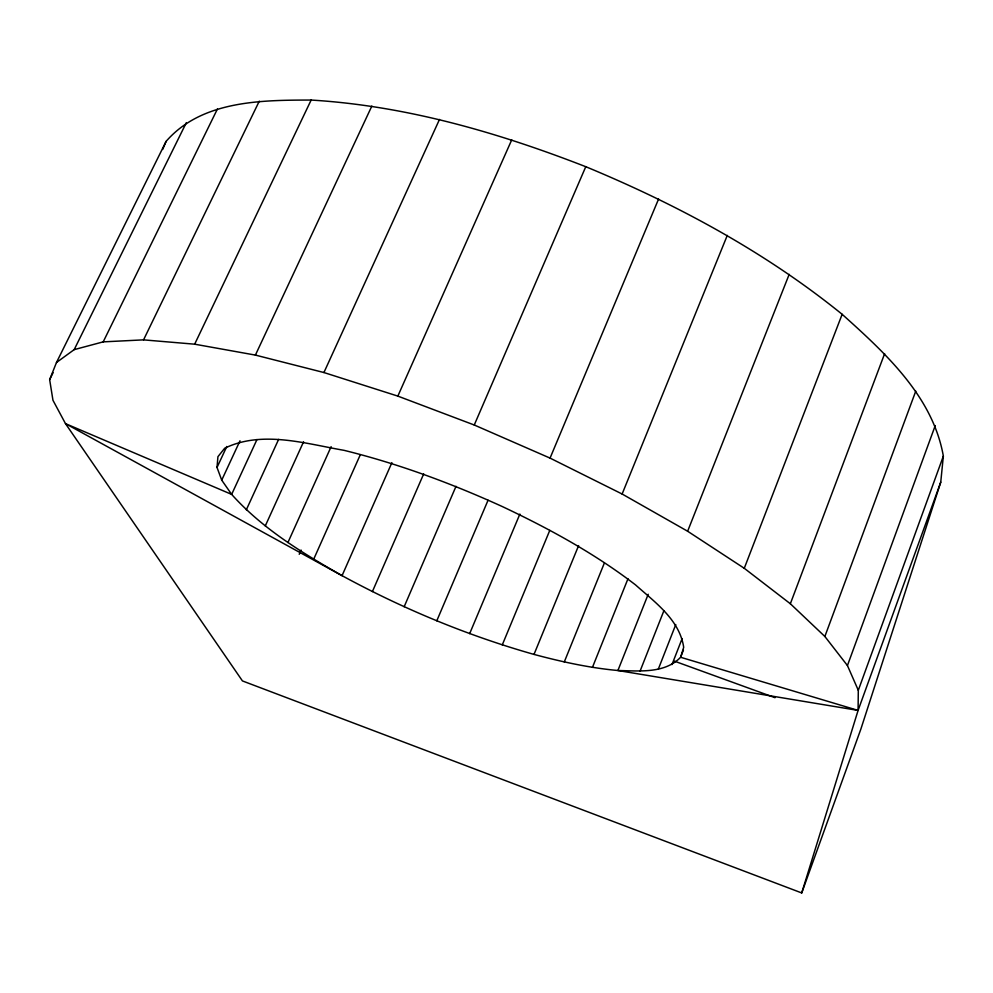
<?xml version="1.0" encoding="UTF-8"?>
<svg xmlns="http://www.w3.org/2000/svg" width="993" height="993" viewBox="0 0 993 993"><rect width="100%" height="100%" fill="white"/><g stroke="black" fill="none" stroke-linecap="round" stroke-linejoin="round"><path stroke-width="1.49" d="M801.723 892.943L858.089 710.405L858.3 690.309L943.35 456.11C932.787 396.306 885.21 353.036 842.151 314.297C765.106 251.887 677.114 204.558 585.771 166.7C497.766 132.417 405.839 105.755 311.144 100.057C261.134 100.144 201.691 100.454 166.092 141.378L56.477 362.495L49.65 379.649L52.964 400.291L65.488 423.626L242.441 680.925L801.723 892.943L860.931 728.899L940.743 482.176L943.35 456.11M256.964 439.551L231.654 494.39L221.724 480.153L217.02 467.467L217.926 456.693L224.703 448.228C262.028 430.118 305.472 443.623 344.062 450.338C398.578 463.768 451.381 483.368 502.446 506.616C549.03 528.624 594.584 553.424 635.52 584.889C654.859 602.168 679.646 619.818 683.693 647.312L680.615 657.267C664.602 673.899 638.946 670.896 617.907 670.511C589.482 667.892 561.554 661.797 534.011 654.412C467.318 635.532 402.935 608.759 342.051 575.667L65.488 423.626L231.654 494.39C262.4 528.76 302.393 552.977 342.051 575.667L391.887 462.676M648.206 594.273L617.907 670.511L858.089 710.405L940.743 482.176M858.3 690.309L847.439 665.546L935.245 425.575M847.439 665.546L824.86 636.476L915.757 391.143M824.86 636.476L790.354 603.756L884.626 353.682M790.354 603.756L744.278 568.294L842.151 314.297M683.432 650.043L680.615 657.267L858.089 710.405M671.988 664.578L682.117 638.611M658.297 669.195L675.774 624.56M640.063 671.144L663.883 610.745M744.278 568.294L687.64 531.243L789.187 274.353M592.436 667.408L627.998 578.708M687.64 531.243L622.127 494.017L727.286 235.391M564.272 661.983L604.389 562.969M534.011 654.412L578.609 545.604M502.284 644.891L549.774 530.386M469.677 633.621L519.885 514.051M622.127 494.017L550.06 458.108L658.595 198.997M162.666 149.459L166.092 141.378M436.783 620.824L488.047 500.249M56.477 362.495L74.19 349.635L103.21 341.865L143.551 339.867L194.665 344.186L255.4 355.097L323.929 372.536L397.845 396.108L474.257 425.004L585.771 166.7M404.163 606.735L456.01 486.309M372.4 591.592L423.701 473.884M313.701 559.208L360.236 454.893M397.845 396.108L511.743 139.839M299.228 554.293L301.115 550.072M287.92 542.526L331.128 446.664M265.28 525.942L303.573 441.773M323.929 372.536L439.502 119.421M246.338 509.781L278.636 439.365M221.724 480.153L239.996 440.793M217.02 467.467L226.789 446.49M255.4 355.097L371.841 106.077M194.665 344.186L311.144 100.057M143.551 339.867L259.272 101.162M103.21 341.865L217.455 108.932M74.19 349.635L186.349 122.623M49.65 379.649L53.088 372.71M674.57 661.201L775.024 697.694M474.257 425.004L550.06 458.108"/></g></svg>
